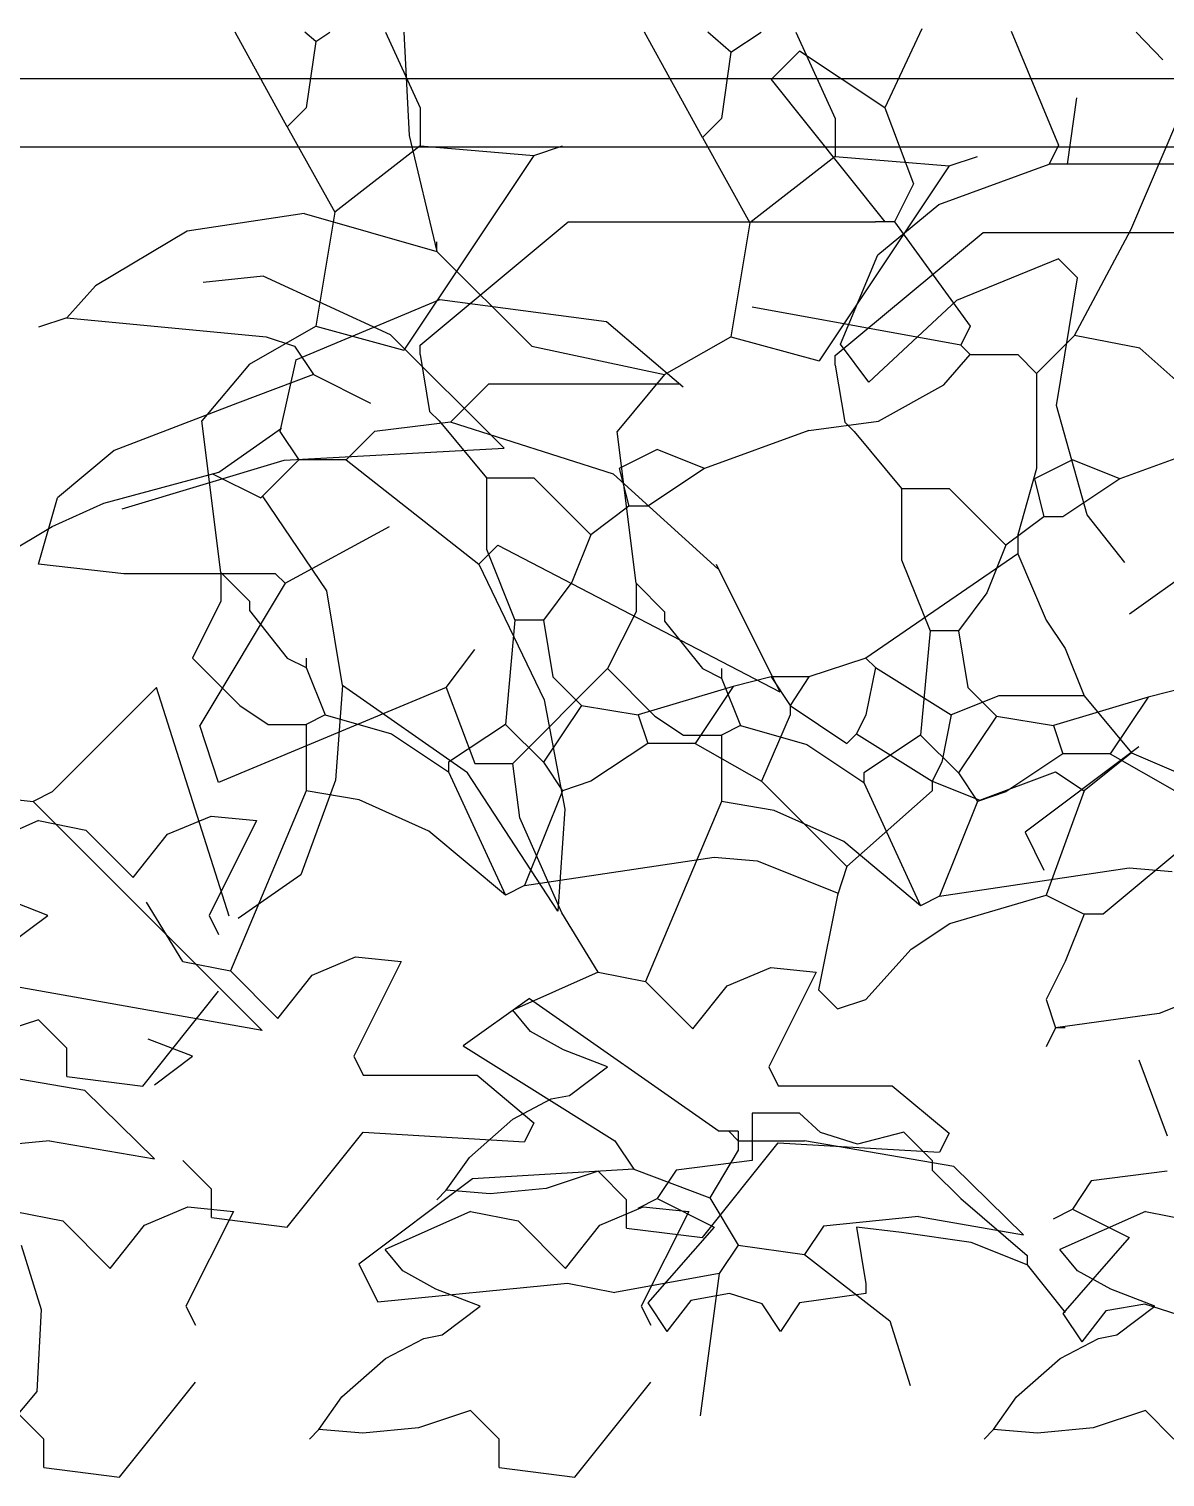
# Model space of a CAD drawing. Header units: millimetres. Extents: x 182 to 305, y 81 to 164.
# Drawn here: x 259.3417 to 259.5074, y 109.4236 to 109.6349 of the extents above; entities that cross this region are included whole.
import ezdxf

# ---------------------------------------------------------------- set-up
doc = ezdxf.new("R2010")
doc.units = ezdxf.units.MM
doc.layers.add('86', color=7, linetype='Continuous')
doc.layers.add('LF', color=7, linetype='Continuous')

msp = doc.modelspace()

# ---------------------------------------------------------------- linework, layer by layer
at = {"layer": '86', "color": 252}
for p, q in [((259.471948, 109.634863), (259.466546, 109.623336)), ((259.471948, 109.634863), (259.466546, 109.623336)), ((259.379366, 109.620567), (259.371747, 109.634407)), ((259.379366, 109.620567), (259.371747, 109.634407)), ((259.383518, 109.633021), (259.381934, 109.634407)), ((259.383518, 109.633021), (259.381934, 109.634407)), ((259.383518, 109.633021), (259.382135, 109.623336)), ((259.383518, 109.633021), (259.382135, 109.623336)), ((259.383518, 109.633021), (259.385595, 109.634407)), ((259.383518, 109.633021), (259.385595, 109.634407)), ((259.393708, 109.634407), (259.398741, 109.623336)), ((259.393708, 109.634407), (259.398741, 109.623336)), ((259.396357, 109.634407), (259.397156, 109.619336)), ((259.396357, 109.634407), (259.397156, 109.619336)), ((259.439925, 109.61902), (259.431455, 109.634407)), ((259.439925, 109.61902), (259.431455, 109.634407)), ((259.444077, 109.631474), (259.440726, 109.634407)), ((259.444077, 109.631474), (259.440726, 109.634407)), ((259.444077, 109.631474), (259.448474, 109.634407)), ((259.444077, 109.631474), (259.448474, 109.634407)), ((259.453564, 109.634407), (259.4593, 109.621789)), ((259.453564, 109.634407), (259.4593, 109.621789)), ((259.484961, 109.634519), (259.491881, 109.617913)), ((259.484961, 109.634519), (259.491881, 109.617913)), ((259.503187, 109.634407), (259.507104, 109.630367)), ((259.503187, 109.634407), (259.507104, 109.630367)), ((259.444077, 109.631474), (259.442694, 109.621789)), ((259.444077, 109.631474), (259.442694, 109.621789)), ((259.454092, 109.631639), (259.449941, 109.627488)), ((259.454092, 109.631639), (259.449941, 109.627488)), ((259.466546, 109.623336), (259.454092, 109.631639)), ((259.466546, 109.623336), (259.454092, 109.631639)), ((259.449941, 109.627488), (259.466546, 109.60673)), ((259.449941, 109.627488), (259.466546, 109.60673)), ((259.494503, 109.624834), (259.493121, 109.615148)), ((259.494503, 109.624834), (259.493121, 109.615148)), ((259.382135, 109.623336), (259.379366, 109.620567)), ((259.382135, 109.623336), (259.379366, 109.620567)), ((259.398741, 109.623336), (259.398741, 109.617802)), ((259.398741, 109.623336), (259.398741, 109.617802)), ((259.466546, 109.623336), (259.470698, 109.612264)), ((259.466546, 109.623336), (259.470698, 109.612264)), ((259.379366, 109.620567), (259.386287, 109.608113)), ((259.379366, 109.620567), (259.386287, 109.608113)), ((259.442694, 109.621789), (259.439925, 109.61902)), ((259.442694, 109.621789), (259.439925, 109.61902)), ((259.4593, 109.621789), (259.4593, 109.616255)), ((259.4593, 109.621789), (259.4593, 109.616255)), ((259.50245, 109.605571), (259.509443, 109.621954)), ((259.50245, 109.605571), (259.509443, 109.621954)), ((259.398741, 109.617802), (259.386287, 109.608113)), ((259.398741, 109.617802), (259.386287, 109.608113)), ((259.397156, 109.619336), (259.40118, 109.602414)), ((259.397156, 109.619336), (259.40118, 109.602414)), ((259.398741, 109.617802), (259.415347, 109.616416)), ((259.398741, 109.617802), (259.415347, 109.616416)), ((259.415347, 109.616416), (259.419498, 109.617802)), ((259.415347, 109.616416), (259.419498, 109.617802)), ((259.439925, 109.61902), (259.446846, 109.606566)), ((259.439925, 109.61902), (259.446846, 109.606566)), ((259.491881, 109.617913), (259.490499, 109.615148)), ((259.491881, 109.617913), (259.490499, 109.615148)), ((259.415347, 109.616416), (259.396391, 109.587997)), ((259.415347, 109.616416), (259.396391, 109.587997)), ((259.4593, 109.616255), (259.446846, 109.606566)), ((259.4593, 109.616255), (259.446846, 109.606566)), ((259.4593, 109.616255), (259.475906, 109.614869)), ((259.4593, 109.616255), (259.475906, 109.614869)), ((259.475906, 109.614869), (259.480057, 109.616255)), ((259.475906, 109.614869), (259.480057, 109.616255)), ((259.475906, 109.614869), (259.45695, 109.58645)), ((259.475906, 109.614869), (259.45695, 109.58645)), ((259.474434, 109.609232), (259.490499, 109.615148)), ((259.474434, 109.609232), (259.490499, 109.615148)), ((259.512638, 109.615148), (259.490499, 109.615148)), ((259.512638, 109.615148), (259.490499, 109.615148)), ((259.470698, 109.612264), (259.467929, 109.60673)), ((259.470698, 109.612264), (259.467929, 109.60673)), ((259.381806, 109.607952), (259.364748, 109.605356)), ((259.381806, 109.607952), (259.364748, 109.605356)), ((259.381806, 109.607952), (259.40118, 109.602414)), ((259.381806, 109.607952), (259.40118, 109.602414)), ((259.386287, 109.608113), (259.383518, 109.591507)), ((259.386287, 109.608113), (259.383518, 109.591507)), ((259.465538, 109.601909), (259.474434, 109.609232)), ((259.465538, 109.601909), (259.474434, 109.609232)), ((259.364748, 109.605356), (259.351404, 109.597367)), ((259.364748, 109.605356), (259.351404, 109.597367)), ((259.398741, 109.588742), (259.420329, 109.60673)), ((259.398741, 109.588742), (259.420329, 109.60673)), ((259.420329, 109.60673), (259.465164, 109.60673)), ((259.420329, 109.60673), (259.465164, 109.60673)), ((259.446846, 109.606566), (259.444077, 109.58996)), ((259.446846, 109.606566), (259.444077, 109.58996)), ((259.4593, 109.587195), (259.480888, 109.605183)), ((259.4593, 109.587195), (259.480888, 109.605183)), ((259.466546, 109.60673), (259.465164, 109.60673)), ((259.466546, 109.60673), (259.465164, 109.60673)), ((259.467929, 109.60673), (259.466546, 109.60673)), ((259.467929, 109.60673), (259.466546, 109.60673)), ((259.467929, 109.60673), (259.479, 109.591507)), ((259.467929, 109.60673), (259.479, 109.591507)), ((259.480888, 109.605183), (259.525723, 109.605183)), ((259.480888, 109.605183), (259.525723, 109.605183)), ((259.494224, 109.590125), (259.50245, 109.605571)), ((259.494224, 109.590125), (259.50245, 109.605571)), ((259.40118, 109.602414), (259.40118, 109.603801)), ((259.40118, 109.602414), (259.40118, 109.603801)), ((259.40118, 109.602414), (259.415017, 109.588578)), ((259.40118, 109.602414), (259.415017, 109.588578)), ((259.460052, 109.588853), (259.465538, 109.601909)), ((259.460052, 109.588853), (259.465538, 109.601909)), ((259.491881, 109.601309), (259.476976, 109.595252)), ((259.491881, 109.601309), (259.476976, 109.595252)), ((259.491881, 109.601307), (259.49465, 109.598543)), ((259.491881, 109.601307), (259.49465, 109.598543)), ((259.375832, 109.598768), (259.367105, 109.597883)), ((259.375832, 109.598768), (259.367105, 109.597883)), ((259.394411, 109.590216), (259.375832, 109.598768)), ((259.394411, 109.590216), (259.375832, 109.598768)), ((259.351404, 109.597367), (259.347212, 109.592729)), ((259.351404, 109.597367), (259.347212, 109.592729)), ((259.491591, 109.579941), (259.49465, 109.598543)), ((259.491591, 109.579941), (259.49465, 109.598543)), ((259.380596, 109.586576), (259.401609, 109.595381)), ((259.380596, 109.586576), (259.401609, 109.595381)), ((259.401609, 109.595381), (259.425944, 109.592194)), ((259.401609, 109.595381), (259.425944, 109.592194)), ((259.476976, 109.595252), (259.464204, 109.583319)), ((259.476976, 109.595252), (259.464204, 109.583319)), ((259.347212, 109.592729), (259.343061, 109.591347)), ((259.347212, 109.592729), (259.343061, 109.591347)), ((259.347212, 109.592729), (259.376272, 109.58996)), ((259.347212, 109.592729), (259.376272, 109.58996)), ((259.477618, 109.588742), (259.447172, 109.594276)), ((259.477618, 109.588742), (259.447172, 109.594276)), ((259.373833, 109.585973), (259.383518, 109.591507)), ((259.373833, 109.585973), (259.383518, 109.591507)), ((259.383518, 109.591507), (259.396391, 109.587997)), ((259.383518, 109.591507), (259.396391, 109.587997)), ((259.425944, 109.592194), (259.437098, 109.582634)), ((259.425944, 109.592194), (259.437098, 109.582634)), ((259.479, 109.591507), (259.477618, 109.588742)), ((259.479, 109.591507), (259.477618, 109.588742)), ((259.376272, 109.58996), (259.380423, 109.588578)), ((259.376272, 109.58996), (259.380423, 109.588578)), ((259.380423, 109.588578), (259.383188, 109.584426)), ((259.380423, 109.588578), (259.383188, 109.584426)), ((259.41102, 109.5737), (259.394411, 109.590216)), ((259.41102, 109.5737), (259.394411, 109.590216)), ((259.398741, 109.587356), (259.398741, 109.588742)), ((259.398741, 109.587356), (259.398741, 109.588742)), ((259.415017, 109.588578), (259.434392, 109.584426)), ((259.415017, 109.588578), (259.434392, 109.584426)), ((259.434392, 109.584426), (259.444077, 109.58996)), ((259.434392, 109.584426), (259.444077, 109.58996)), ((259.444077, 109.58996), (259.45695, 109.58645)), ((259.444077, 109.58996), (259.45695, 109.58645)), ((259.464204, 109.583319), (259.460052, 109.588853)), ((259.464204, 109.583319), (259.460052, 109.588853)), ((259.477618, 109.588742), (259.479, 109.587356)), ((259.477618, 109.588742), (259.479, 109.587356)), ((259.494224, 109.590125), (259.488686, 109.584591)), ((259.494224, 109.590125), (259.488686, 109.584591)), ((259.503721, 109.588263), (259.494224, 109.590125)), ((259.503721, 109.588263), (259.494224, 109.590125)), ((259.509443, 109.583204), (259.503721, 109.588263)), ((259.509443, 109.583204), (259.503721, 109.588263)), ((259.380596, 109.586576), (259.378272, 109.576123)), ((259.380596, 109.586576), (259.378272, 109.576123)), ((259.398741, 109.587356), (259.400124, 109.579053)), ((259.398741, 109.587356), (259.400124, 109.579053)), ((259.4593, 109.585809), (259.4593, 109.587195)), ((259.4593, 109.585809), (259.4593, 109.587195)), ((259.475125, 109.582937), (259.479, 109.587356)), ((259.475125, 109.582937), (259.479, 109.587356)), ((259.479, 109.587356), (259.485921, 109.587356)), ((259.479, 109.587356), (259.485921, 109.587356)), ((259.485921, 109.587356), (259.488686, 109.584591)), ((259.485921, 109.587356), (259.488686, 109.584591)), ((259.373833, 109.585973), (259.366912, 109.577671)), ((259.373833, 109.585973), (259.366912, 109.577671)), ((259.383188, 109.584426), (259.37212, 109.580275)), ((259.383188, 109.584426), (259.37212, 109.580275)), ((259.383188, 109.584426), (259.391491, 109.580275)), ((259.383188, 109.584426), (259.391491, 109.580275)), ((259.434392, 109.584426), (259.427471, 109.576123)), ((259.434392, 109.584426), (259.427471, 109.576123)), ((259.4593, 109.585809), (259.460683, 109.577506)), ((259.4593, 109.585809), (259.460683, 109.577506)), ((259.488686, 109.584591), (259.488686, 109.57075)), ((259.488686, 109.584591), (259.488686, 109.57075)), ((259.408715, 109.583044), (259.403181, 109.577506)), ((259.408715, 109.583044), (259.403181, 109.577506)), ((259.436659, 109.583044), (259.408715, 109.583044)), ((259.436659, 109.583044), (259.408715, 109.583044)), ((259.465594, 109.577611), (259.475125, 109.582937)), ((259.465594, 109.577611), (259.475125, 109.582937)), ((259.37212, 109.580275), (259.354128, 109.573355)), ((259.37212, 109.580275), (259.354128, 109.573355)), ((259.496033, 109.563945), (259.491591, 109.579941)), ((259.496033, 109.563945), (259.491591, 109.579941)), ((259.369681, 109.555531), (259.366912, 109.577671)), ((259.369681, 109.555531), (259.366912, 109.577671)), ((259.400124, 109.579053), (259.401506, 109.577671)), ((259.400124, 109.579053), (259.401506, 109.577671)), ((259.401506, 109.577671), (259.408426, 109.569368)), ((259.401506, 109.577671), (259.408426, 109.569368)), ((259.455474, 109.576288), (259.465594, 109.577611)), ((259.455474, 109.576288), (259.465594, 109.577611)), ((259.369384, 109.570204), (259.378534, 109.576595)), ((259.369384, 109.570204), (259.378534, 109.576595)), ((259.378272, 109.576123), (259.381041, 109.571972)), ((259.378272, 109.576123), (259.381041, 109.571972)), ((259.392109, 109.576123), (259.387957, 109.571972)), ((259.392109, 109.576123), (259.387957, 109.571972)), ((259.403181, 109.577506), (259.392109, 109.576123)), ((259.403181, 109.577506), (259.392109, 109.576123)), ((259.426958, 109.569886), (259.403181, 109.577506)), ((259.426958, 109.569886), (259.403181, 109.577506)), ((259.43024, 109.553984), (259.427471, 109.576123)), ((259.43024, 109.553984), (259.427471, 109.576123)), ((259.455474, 109.576288), (259.440255, 109.57075)), ((259.455474, 109.576288), (259.440255, 109.57075)), ((259.460683, 109.577506), (259.462065, 109.576123)), ((259.460683, 109.577506), (259.462065, 109.576123)), ((259.462065, 109.576123), (259.468985, 109.567821)), ((259.462065, 109.576123), (259.468985, 109.567821)), ((259.378928, 109.571931), (259.41102, 109.5737)), ((259.378928, 109.571931), (259.41102, 109.5737)), ((259.433335, 109.573519), (259.427801, 109.57075)), ((259.433335, 109.573519), (259.427801, 109.57075)), ((259.440255, 109.57075), (259.433335, 109.573519)), ((259.440255, 109.57075), (259.433335, 109.573519)), ((259.516033, 109.574741), (259.500814, 109.569203)), ((259.516033, 109.574741), (259.500814, 109.569203)), ((259.354128, 109.573355), (259.345825, 109.566438)), ((259.354128, 109.573355), (259.345825, 109.566438)), ((259.355282, 109.564853), (259.378928, 109.571931)), ((259.355282, 109.564853), (259.378928, 109.571931)), ((259.375503, 109.566438), (259.381041, 109.571972)), ((259.375503, 109.566438), (259.381041, 109.571972)), ((259.387957, 109.571972), (259.381041, 109.571972)), ((259.387957, 109.571972), (259.381041, 109.571972)), ((259.387957, 109.571972), (259.407332, 109.556749)), ((259.387957, 109.571972), (259.407332, 109.556749)), ((259.493894, 109.571972), (259.48836, 109.569203)), ((259.493894, 109.571972), (259.48836, 109.569203)), ((259.500814, 109.569203), (259.493894, 109.571972)), ((259.500814, 109.569203), (259.493894, 109.571972)), ((259.352608, 109.565678), (259.369384, 109.570204)), ((259.352608, 109.565678), (259.369384, 109.570204)), ((259.368466, 109.569957), (259.375503, 109.566438)), ((259.368466, 109.569957), (259.375503, 109.566438)), ((259.408426, 109.569368), (259.408403, 109.558972)), ((259.408426, 109.569368), (259.408403, 109.558972)), ((259.408426, 109.569368), (259.415347, 109.569368)), ((259.408426, 109.569368), (259.415347, 109.569368)), ((259.415347, 109.569368), (259.42365, 109.561065)), ((259.415347, 109.569368), (259.42365, 109.561065)), ((259.442168, 109.556077), (259.426958, 109.569886)), ((259.442168, 109.556077), (259.426958, 109.569886)), ((259.427801, 109.57075), (259.429183, 109.565216)), ((259.427801, 109.57075), (259.429183, 109.565216)), ((259.440255, 109.57075), (259.431952, 109.565216)), ((259.440255, 109.57075), (259.431952, 109.565216)), ((259.488686, 109.57075), (259.485921, 109.561065)), ((259.488686, 109.57075), (259.485921, 109.561065)), ((259.48836, 109.569203), (259.489742, 109.563669)), ((259.48836, 109.569203), (259.489742, 109.563669)), ((259.500814, 109.569203), (259.492511, 109.563669)), ((259.500814, 109.569203), (259.492511, 109.563669)), ((259.468985, 109.567821), (259.468962, 109.557425)), ((259.468985, 109.567821), (259.468962, 109.557425)), ((259.468985, 109.567821), (259.475906, 109.567821)), ((259.468985, 109.567821), (259.475906, 109.567821)), ((259.475906, 109.567821), (259.484209, 109.559518)), ((259.475906, 109.567821), (259.484209, 109.559518)), ((259.343061, 109.556749), (259.345825, 109.566438)), ((259.343061, 109.556749), (259.345825, 109.566438)), ((259.345061, 109.562287), (259.352608, 109.565678)), ((259.345061, 109.562287), (259.352608, 109.565678)), ((259.385143, 109.552896), (259.375738, 109.566743)), ((259.385143, 109.552896), (259.375738, 109.566743)), ((259.429183, 109.565216), (259.42365, 109.561065)), ((259.429183, 109.565216), (259.42365, 109.561065)), ((259.431952, 109.565216), (259.429183, 109.565216)), ((259.431952, 109.565216), (259.429183, 109.565216)), ((259.489742, 109.563669), (259.484209, 109.559518)), ((259.489742, 109.563669), (259.484209, 109.559518)), ((259.492511, 109.563669), (259.489742, 109.563669)), ((259.492511, 109.563669), (259.489742, 109.563669)), ((259.501566, 109.557029), (259.496033, 109.563945)), ((259.501566, 109.557029), (259.496033, 109.563945)), ((259.33814, 109.558135), (259.345061, 109.562287)), ((259.33814, 109.558135), (259.345061, 109.562287)), ((259.379037, 109.553984), (259.39426, 109.562287)), ((259.379037, 109.553984), (259.39426, 109.562287)), ((259.42365, 109.561065), (259.420881, 109.554144)), ((259.42365, 109.561065), (259.420881, 109.554144)), ((259.485921, 109.561065), (259.485921, 109.558296)), ((259.485921, 109.561065), (259.485921, 109.558296)), ((259.407332, 109.556749), (259.410101, 109.559518)), ((259.407332, 109.556749), (259.410101, 109.559518)), ((259.408403, 109.558972), (259.412578, 109.548611)), ((259.408403, 109.558972), (259.412578, 109.548611)), ((259.410101, 109.559518), (259.451245, 109.538124)), ((259.410101, 109.559518), (259.451245, 109.538124)), ((259.484209, 109.559518), (259.48144, 109.552597)), ((259.484209, 109.559518), (259.48144, 109.552597)), ((259.355515, 109.555366), (259.343061, 109.556749)), ((259.355515, 109.555366), (259.343061, 109.556749)), ((259.407332, 109.556749), (259.416818, 109.536956)), ((259.407332, 109.556749), (259.416818, 109.536956)), ((259.441926, 109.556749), (259.451245, 109.538124)), ((259.441926, 109.556749), (259.451245, 109.538124)), ((259.485921, 109.558296), (259.463777, 109.543077)), ((259.485921, 109.558296), (259.463777, 109.543077)), ((259.468962, 109.557425), (259.473137, 109.547064)), ((259.468962, 109.557425), (259.473137, 109.547064)), ((259.485921, 109.558296), (259.490072, 109.548611)), ((259.485921, 109.558296), (259.490072, 109.548611)), ((259.377654, 109.555366), (259.355515, 109.555366)), ((259.377654, 109.555366), (259.355515, 109.555366)), ((259.369681, 109.555531), (259.373833, 109.55138)), ((259.369681, 109.555531), (259.369681, 109.55138)), ((259.369681, 109.555531), (259.373833, 109.55138)), ((259.369681, 109.555531), (259.369681, 109.55138)), ((259.379037, 109.553984), (259.377654, 109.555366)), ((259.379037, 109.553984), (259.377654, 109.555366)), ((259.5119, 109.556399), (259.50221, 109.549483)), ((259.5119, 109.556399), (259.50221, 109.549483)), ((259.379037, 109.553984), (259.366582, 109.533227)), ((259.379037, 109.553984), (259.366582, 109.533227)), ((259.387413, 109.539081), (259.385143, 109.552896)), ((259.387413, 109.539081), (259.385143, 109.552896)), ((259.420881, 109.554144), (259.416729, 109.548611)), ((259.420881, 109.554144), (259.416729, 109.548611)), ((259.43024, 109.553984), (259.434392, 109.549833)), ((259.43024, 109.553984), (259.43024, 109.549833)), ((259.43024, 109.553984), (259.434392, 109.549833)), ((259.43024, 109.553984), (259.43024, 109.549833)), ((259.48144, 109.552597), (259.477288, 109.547064)), ((259.48144, 109.552597), (259.477288, 109.547064)), ((259.369681, 109.55138), (259.36553, 109.543077)), ((259.369681, 109.55138), (259.36553, 109.543077)), ((259.373833, 109.55138), (259.373833, 109.549993)), ((259.373833, 109.55138), (259.373833, 109.549993)), ((259.373833, 109.549993), (259.379366, 109.543077)), ((259.373833, 109.549993), (259.379366, 109.543077)), ((259.412578, 109.548611), (259.411195, 109.533387)), ((259.412578, 109.548611), (259.411195, 109.533387)), ((259.416729, 109.548611), (259.412578, 109.548611)), ((259.416729, 109.548611), (259.412578, 109.548611)), ((259.416729, 109.548611), (259.418112, 109.540308)), ((259.416729, 109.548611), (259.418112, 109.540308)), ((259.43024, 109.549833), (259.426089, 109.54153)), ((259.43024, 109.549833), (259.426089, 109.54153)), ((259.434392, 109.549833), (259.434392, 109.548446)), ((259.434392, 109.549833), (259.434392, 109.548446)), ((259.434392, 109.548446), (259.439925, 109.54153)), ((259.434392, 109.548446), (259.439925, 109.54153)), ((259.490072, 109.548611), (259.492837, 109.544459)), ((259.490072, 109.548611), (259.492837, 109.544459)), ((259.473137, 109.547064), (259.471754, 109.53184)), ((259.473137, 109.547064), (259.471754, 109.53184)), ((259.477288, 109.547064), (259.473137, 109.547064)), ((259.477288, 109.547064), (259.473137, 109.547064)), ((259.477288, 109.547064), (259.478671, 109.538761)), ((259.477288, 109.547064), (259.478671, 109.538761)), ((259.402563, 109.538761), (259.406714, 109.544295)), ((259.402563, 109.538761), (259.406714, 109.544295)), ((259.492837, 109.544459), (259.495606, 109.537539)), ((259.492837, 109.544459), (259.495606, 109.537539)), ((259.36553, 109.543077), (259.372446, 109.536156)), ((259.36553, 109.543077), (259.372446, 109.536156)), ((259.379366, 109.543077), (259.382135, 109.54169)), ((259.379366, 109.543077), (259.382135, 109.54169)), ((259.382135, 109.543077), (259.382135, 109.54169)), ((259.382135, 109.543077), (259.382135, 109.54169)), ((259.382135, 109.54169), (259.3849, 109.534774)), ((259.382135, 109.54169), (259.3849, 109.534774)), ((259.463777, 109.543077), (259.455474, 109.540308)), ((259.463777, 109.543077), (259.455474, 109.540308)), ((259.463777, 109.543077), (259.465164, 109.54169)), ((259.463777, 109.543077), (259.465164, 109.54169)), ((259.465164, 109.54169), (259.463777, 109.534774)), ((259.465164, 109.54169), (259.463777, 109.534774)), ((259.465164, 109.54169), (259.476231, 109.534774)), ((259.465164, 109.54169), (259.476231, 109.534774)), ((259.426089, 109.54153), (259.412248, 109.527689)), ((259.426089, 109.54153), (259.412248, 109.527689)), ((259.418112, 109.540308), (259.422263, 109.536156)), ((259.418112, 109.540308), (259.422263, 109.536156)), ((259.426089, 109.54153), (259.433005, 109.534609)), ((259.426089, 109.54153), (259.433005, 109.534609)), ((259.439925, 109.54153), (259.442694, 109.540143)), ((259.439925, 109.54153), (259.442694, 109.540143)), ((259.442694, 109.54153), (259.442694, 109.540143)), ((259.442694, 109.54153), (259.442694, 109.540143)), ((259.442694, 109.540143), (259.445459, 109.533227)), ((259.442694, 109.540143), (259.445459, 109.533227)), ((259.449941, 109.540308), (259.444407, 109.538925)), ((259.449941, 109.540308), (259.444407, 109.538925)), ((259.455474, 109.540308), (259.449941, 109.540308)), ((259.449941, 109.540308), (259.45271, 109.536156)), ((259.455474, 109.540308), (259.449941, 109.540308)), ((259.449941, 109.540308), (259.45271, 109.536156)), ((259.455474, 109.540308), (259.45271, 109.536156)), ((259.455474, 109.540308), (259.45271, 109.536156)), ((259.360284, 109.538761), (259.345061, 109.523537)), ((259.360284, 109.538761), (259.345061, 109.523537)), ((259.370899, 109.505398), (259.360284, 109.538761)), ((259.370899, 109.505398), (259.360284, 109.538761)), ((259.402563, 109.538761), (259.369351, 109.524924)), ((259.402563, 109.538761), (259.369351, 109.524924)), ((259.387413, 109.539081), (259.386399, 109.525271)), ((259.387413, 109.539081), (259.386399, 109.525271)), ((259.405665, 109.526334), (259.387413, 109.539081)), ((259.405665, 109.526334), (259.387413, 109.539081)), ((259.402563, 109.538761), (259.406714, 109.527689)), ((259.402563, 109.538761), (259.406714, 109.527689)), ((259.444407, 109.538925), (259.430566, 109.534774)), ((259.444407, 109.538925), (259.430566, 109.534774)), ((259.444407, 109.538925), (259.438869, 109.530622)), ((259.444407, 109.538925), (259.438869, 109.530622)), ((259.483152, 109.537539), (259.476231, 109.534774)), ((259.483152, 109.537539), (259.476231, 109.534774)), ((259.478671, 109.538761), (259.482822, 109.534609)), ((259.478671, 109.538761), (259.482822, 109.534609)), ((259.495606, 109.537539), (259.483152, 109.537539)), ((259.495606, 109.537539), (259.483152, 109.537539)), ((259.495606, 109.537539), (259.502527, 109.529236)), ((259.495606, 109.537539), (259.502527, 109.529236)), ((259.510499, 109.538761), (259.504966, 109.537378)), ((259.510499, 109.538761), (259.504966, 109.537378)), ((259.372446, 109.536156), (259.376597, 109.533387)), ((259.372446, 109.536156), (259.376597, 109.533387)), ((259.422263, 109.536156), (259.416729, 109.527854)), ((259.422263, 109.536156), (259.416729, 109.527854)), ((259.416818, 109.536956), (259.41986, 109.521022)), ((259.416818, 109.536956), (259.41986, 109.521022)), ((259.422263, 109.536156), (259.430566, 109.534774)), ((259.422263, 109.536156), (259.430566, 109.534774)), ((259.45271, 109.536156), (259.45271, 109.534774)), ((259.45271, 109.536156), (259.461012, 109.530622)), ((259.45271, 109.536156), (259.45271, 109.534774)), ((259.45271, 109.536156), (259.461012, 109.530622)), ((259.504966, 109.537378), (259.491125, 109.533227)), ((259.504966, 109.537378), (259.491125, 109.533227)), ((259.504966, 109.537378), (259.499428, 109.529075)), ((259.504966, 109.537378), (259.499428, 109.529075)), ((259.369351, 109.524924), (259.366582, 109.533227)), ((259.369351, 109.524924), (259.366582, 109.533227)), ((259.376597, 109.533387), (259.382135, 109.533387)), ((259.376597, 109.533387), (259.382135, 109.533387)), ((259.3849, 109.534774), (259.382135, 109.533387)), ((259.3849, 109.534774), (259.382135, 109.533387)), ((259.382135, 109.533387), (259.382135, 109.523702)), ((259.382135, 109.533387), (259.382135, 109.523702)), ((259.3849, 109.534774), (259.39459, 109.532005)), ((259.3849, 109.534774), (259.39459, 109.532005)), ((259.411195, 109.533387), (259.402893, 109.527854)), ((259.411195, 109.533387), (259.402893, 109.527854)), ((259.411195, 109.533387), (259.416729, 109.527854)), ((259.411195, 109.533387), (259.416729, 109.527854)), ((259.430566, 109.534774), (259.431952, 109.530622)), ((259.430566, 109.534774), (259.431952, 109.530622)), ((259.433005, 109.534609), (259.437156, 109.53184)), ((259.433005, 109.534609), (259.437156, 109.53184)), ((259.445459, 109.533227), (259.442694, 109.53184)), ((259.445459, 109.533227), (259.442694, 109.53184)), ((259.445459, 109.533227), (259.455149, 109.530458)), ((259.445459, 109.533227), (259.455149, 109.530458)), ((259.45271, 109.534774), (259.448558, 109.525085)), ((259.45271, 109.534774), (259.448558, 109.525085)), ((259.463777, 109.534774), (259.462395, 109.532005)), ((259.463777, 109.534774), (259.462395, 109.532005)), ((259.476231, 109.534774), (259.474849, 109.527854)), ((259.476231, 109.534774), (259.474849, 109.527854)), ((259.482822, 109.534609), (259.477288, 109.526306)), ((259.482822, 109.534609), (259.477288, 109.526306)), ((259.482822, 109.534609), (259.491125, 109.533227)), ((259.482822, 109.534609), (259.491125, 109.533227)), ((259.491125, 109.533227), (259.492511, 109.529075)), ((259.491125, 109.533227), (259.492511, 109.529075)), ((259.39459, 109.532005), (259.402893, 109.526471)), ((259.39459, 109.532005), (259.402893, 109.526471)), ((259.437156, 109.53184), (259.442694, 109.53184)), ((259.437156, 109.53184), (259.442694, 109.53184)), ((259.442694, 109.53184), (259.442694, 109.522155)), ((259.442694, 109.53184), (259.442694, 109.522155)), ((259.461012, 109.530622), (259.462395, 109.532005)), ((259.461012, 109.530622), (259.462395, 109.532005)), ((259.462395, 109.532005), (259.473467, 109.525085)), ((259.462395, 109.532005), (259.473467, 109.525085)), ((259.471754, 109.53184), (259.463452, 109.526306)), ((259.471754, 109.53184), (259.463452, 109.526306)), ((259.471754, 109.53184), (259.477288, 109.526306)), ((259.471754, 109.53184), (259.477288, 109.526306)), ((259.431952, 109.530622), (259.42365, 109.525085)), ((259.431952, 109.530622), (259.42365, 109.525085)), ((259.438869, 109.530622), (259.431952, 109.530622)), ((259.438869, 109.530622), (259.431952, 109.530622)), ((259.438869, 109.530622), (259.448558, 109.525085)), ((259.438869, 109.530622), (259.448558, 109.525085)), ((259.455149, 109.530458), (259.463452, 109.524924)), ((259.455149, 109.530458), (259.463452, 109.524924)), ((259.492511, 109.529075), (259.484209, 109.523537)), ((259.492511, 109.529075), (259.484209, 109.523537)), ((259.503597, 109.530108), (259.486991, 109.517654)), ((259.503597, 109.530108), (259.486991, 109.517654)), ((259.499428, 109.529075), (259.492511, 109.529075)), ((259.499428, 109.529075), (259.492511, 109.529075)), ((259.502527, 109.529236), (259.495606, 109.523702)), ((259.502527, 109.529236), (259.495606, 109.523702)), ((259.499428, 109.529075), (259.509117, 109.523537)), ((259.499428, 109.529075), (259.509117, 109.523537)), ((259.502527, 109.529236), (259.512212, 109.525085)), ((259.502527, 109.529236), (259.512212, 109.525085)), ((259.402893, 109.527854), (259.402893, 109.526471)), ((259.402893, 109.527854), (259.402893, 109.526471)), ((259.406714, 109.527689), (259.412248, 109.527689)), ((259.406714, 109.527689), (259.412248, 109.527689)), ((259.413297, 109.519745), (259.412248, 109.527689)), ((259.413297, 109.519745), (259.412248, 109.527689)), ((259.416729, 109.527854), (259.419498, 109.523702)), ((259.416729, 109.527854), (259.419498, 109.523702)), ((259.474849, 109.527854), (259.473467, 109.525085)), ((259.474849, 109.527854), (259.473467, 109.525085)), ((259.386399, 109.525271), (259.381329, 109.511462)), ((259.386399, 109.525271), (259.381329, 109.511462)), ((259.402893, 109.526471), (259.411195, 109.508479)), ((259.402893, 109.526471), (259.411195, 109.508479)), ((259.418846, 109.50615), (259.405665, 109.526334)), ((259.418846, 109.50615), (259.405665, 109.526334)), ((259.42365, 109.525085), (259.419498, 109.523702)), ((259.42365, 109.525085), (259.419498, 109.523702)), ((259.448558, 109.525085), (259.461012, 109.51263)), ((259.448558, 109.525085), (259.461012, 109.51263)), ((259.463452, 109.526306), (259.463452, 109.524924)), ((259.463452, 109.526306), (259.463452, 109.524924)), ((259.463452, 109.524924), (259.471754, 109.506932)), ((259.463452, 109.524924), (259.471754, 109.506932)), ((259.473467, 109.525085), (259.473467, 109.523702)), ((259.473467, 109.525085), (259.480383, 109.52232)), ((259.473467, 109.525085), (259.473467, 109.523702)), ((259.473467, 109.525085), (259.480383, 109.52232)), ((259.477288, 109.526306), (259.480057, 109.522155)), ((259.477288, 109.526306), (259.480057, 109.522155)), ((259.480383, 109.52232), (259.491455, 109.526471)), ((259.480383, 109.52232), (259.491455, 109.526471)), ((259.491455, 109.526471), (259.495606, 109.523702)), ((259.491455, 109.526471), (259.495606, 109.523702)), ((259.329838, 109.523537), (259.342292, 109.522155)), ((259.329838, 109.523537), (259.342292, 109.522155)), ((259.345061, 109.523537), (259.342292, 109.522155)), ((259.345061, 109.523537), (259.342292, 109.522155)), ((259.382135, 109.523702), (259.371064, 109.497411)), ((259.382135, 109.523702), (259.371064, 109.497411)), ((259.389848, 109.522358), (259.382135, 109.523702)), ((259.389848, 109.522358), (259.382135, 109.523702)), ((259.419498, 109.523702), (259.41396, 109.509865)), ((259.419498, 109.523702), (259.41396, 109.509865)), ((259.473467, 109.523702), (259.461012, 109.51263)), ((259.473467, 109.523702), (259.461012, 109.51263)), ((259.484209, 109.523537), (259.480057, 109.522155)), ((259.484209, 109.523537), (259.480057, 109.522155)), ((259.495606, 109.523702), (259.490072, 109.508479)), ((259.495606, 109.523702), (259.490072, 109.508479)), ((259.342292, 109.522155), (259.3757, 109.488747)), ((259.342292, 109.522155), (259.3757, 109.488747)), ((259.400015, 109.517831), (259.389848, 109.522358)), ((259.400015, 109.517831), (259.389848, 109.522358)), ((259.41986, 109.521022), (259.418846, 109.50615)), ((259.41986, 109.521022), (259.418846, 109.50615)), ((259.442694, 109.522155), (259.431623, 109.495864)), ((259.442694, 109.522155), (259.431623, 109.495864)), ((259.450407, 109.52081), (259.442694, 109.522155)), ((259.450407, 109.52081), (259.442694, 109.522155)), ((259.460574, 109.516284), (259.450407, 109.52081)), ((259.460574, 109.516284), (259.450407, 109.52081)), ((259.480057, 109.522155), (259.474519, 109.508318)), ((259.480057, 109.522155), (259.474519, 109.508318)), ((259.343056, 109.519356), (259.330602, 109.513823)), ((259.343056, 109.519356), (259.330602, 109.513823)), ((259.343056, 109.519356), (259.349977, 109.517974)), ((259.343056, 109.519356), (259.349977, 109.517974)), ((259.361898, 109.517357), (259.368253, 109.52002)), ((259.361898, 109.517357), (259.368253, 109.52002)), ((259.374885, 109.519356), (259.367965, 109.50552)), ((259.374885, 109.519356), (259.367965, 109.50552)), ((259.368253, 109.52002), (259.374885, 109.519356)), ((259.368253, 109.52002), (259.374885, 109.519356)), ((259.419397, 109.505899), (259.413297, 109.519745)), ((259.419397, 109.505899), (259.413297, 109.519745)), ((259.514981, 109.519551), (259.498375, 109.505714)), ((259.514981, 109.519551), (259.498375, 109.505714)), ((259.349977, 109.517974), (259.356897, 109.511054)), ((259.349977, 109.517974), (259.356897, 109.511054)), ((259.356897, 109.511054), (259.361898, 109.517357)), ((259.356897, 109.511054), (259.361898, 109.517357)), ((259.411195, 109.508479), (259.400015, 109.517831)), ((259.411195, 109.508479), (259.400015, 109.517831)), ((259.486991, 109.517654), (259.489756, 109.51212)), ((259.486991, 109.517654), (259.489756, 109.51212)), ((259.471754, 109.506932), (259.460574, 109.516284)), ((259.471754, 109.506932), (259.460574, 109.516284)), ((259.41396, 109.509865), (259.441638, 109.514017)), ((259.41396, 109.509865), (259.441638, 109.514017)), ((259.441638, 109.514017), (259.447913, 109.513488)), ((259.441638, 109.514017), (259.447913, 109.513488)), ((259.447913, 109.513488), (259.459733, 109.508783)), ((259.447913, 109.513488), (259.459733, 109.508783)), ((259.461012, 109.51263), (259.459626, 109.508479)), ((259.461012, 109.51263), (259.459626, 109.508479)), ((259.474519, 109.508318), (259.502197, 109.51247)), ((259.474519, 109.508318), (259.502197, 109.51247)), ((259.502197, 109.51247), (259.508472, 109.511941)), ((259.502197, 109.51247), (259.508472, 109.511941)), ((259.381329, 109.511462), (259.372203, 109.505088)), ((259.381329, 109.511462), (259.372203, 109.505088)), ((259.344443, 109.50552), (259.338005, 109.508037)), ((259.344443, 109.50552), (259.338005, 109.508037)), ((259.41396, 109.509865), (259.411195, 109.508479)), ((259.41396, 109.509865), (259.411195, 109.508479)), ((259.459626, 109.508479), (259.456861, 109.494642)), ((259.459626, 109.508479), (259.456861, 109.494642)), ((259.474519, 109.508318), (259.471754, 109.506932)), ((259.474519, 109.508318), (259.471754, 109.506932)), ((259.476044, 109.504325), (259.490072, 109.508479)), ((259.476044, 109.504325), (259.490072, 109.508479)), ((259.490072, 109.508479), (259.495606, 109.505714)), ((259.490072, 109.508479), (259.495606, 109.505714)), ((259.364143, 109.498794), (259.358838, 109.507446)), ((259.364143, 109.498794), (259.358838, 109.507446)), ((259.424702, 109.497247), (259.419397, 109.505899)), ((259.424702, 109.497247), (259.419397, 109.505899)), ((259.338905, 109.501368), (259.344443, 109.50552)), ((259.338905, 109.501368), (259.344443, 109.50552)), ((259.367965, 109.50552), (259.369351, 109.502751)), ((259.367965, 109.50552), (259.369351, 109.502751)), ((259.470371, 109.50061), (259.476044, 109.504325)), ((259.470371, 109.50061), (259.476044, 109.504325)), ((259.495606, 109.505714), (259.492837, 109.498794)), ((259.495606, 109.505714), (259.492837, 109.498794)), ((259.498375, 109.505714), (259.495606, 109.505714)), ((259.498375, 109.505714), (259.495606, 109.505714)), ((259.382985, 109.496794), (259.38934, 109.499457)), ((259.382985, 109.496794), (259.38934, 109.499457)), ((259.38934, 109.499457), (259.395972, 109.498794)), ((259.38934, 109.499457), (259.395972, 109.498794)), ((259.463777, 109.49326), (259.470371, 109.50061)), ((259.463777, 109.49326), (259.470371, 109.50061)), ((259.364143, 109.498794), (259.371064, 109.497411)), ((259.364143, 109.498794), (259.371064, 109.497411)), ((259.371064, 109.497411), (259.377984, 109.490491)), ((259.371064, 109.497411), (259.377984, 109.490491)), ((259.395972, 109.498794), (259.389052, 109.484957)), ((259.395972, 109.498794), (259.389052, 109.484957)), ((259.443544, 109.495247), (259.449899, 109.49791)), ((259.443544, 109.495247), (259.449899, 109.49791)), ((259.449899, 109.49791), (259.456531, 109.497247)), ((259.449899, 109.49791), (259.456531, 109.497247)), ((259.492837, 109.498794), (259.490072, 109.49326)), ((259.492837, 109.498794), (259.490072, 109.49326)), ((259.3757, 109.488747), (259.335376, 109.495864)), ((259.3757, 109.488747), (259.335376, 109.495864)), ((259.377984, 109.490491), (259.382985, 109.496794)), ((259.377984, 109.490491), (259.382985, 109.496794)), ((259.424702, 109.497247), (259.412248, 109.491713)), ((259.424702, 109.497247), (259.412248, 109.491713)), ((259.424702, 109.497247), (259.431623, 109.495864)), ((259.424702, 109.497247), (259.431623, 109.495864)), ((259.431623, 109.495864), (259.438543, 109.488944)), ((259.431623, 109.495864), (259.438543, 109.488944)), ((259.438543, 109.488944), (259.443544, 109.495247)), ((259.438543, 109.488944), (259.443544, 109.495247)), ((259.456531, 109.497247), (259.449611, 109.48341)), ((259.456531, 109.497247), (259.449611, 109.48341)), ((259.520959, 109.496896), (259.506539, 109.4912)), ((259.520959, 109.496896), (259.506539, 109.4912)), ((259.35828, 109.480611), (259.369351, 109.494448)), ((259.35828, 109.480611), (259.369351, 109.494448)), ((259.414707, 109.493392), (259.405017, 109.486475)), ((259.414707, 109.493392), (259.405017, 109.486475)), ((259.414707, 109.493392), (259.44238, 109.474021)), ((259.414707, 109.493392), (259.44238, 109.474021)), ((259.456861, 109.494642), (259.459626, 109.491873)), ((259.456861, 109.494642), (259.459626, 109.491873)), ((259.459626, 109.491873), (259.463777, 109.49326)), ((259.459626, 109.491873), (259.463777, 109.49326)), ((259.490072, 109.49326), (259.491455, 109.489108)), ((259.490072, 109.49326), (259.491455, 109.489108)), ((259.414822, 109.48859), (259.412248, 109.491713)), ((259.414822, 109.48859), (259.412248, 109.491713)), ((259.506539, 109.4912), (259.491455, 109.489108)), ((259.506539, 109.4912), (259.491455, 109.489108)), ((259.343056, 109.490297), (259.335464, 109.487799)), ((259.343056, 109.490297), (259.335464, 109.487799)), ((259.347208, 109.486145), (259.343056, 109.490297)), ((259.347208, 109.486145), (259.343056, 109.490297)), ((259.491455, 109.489108), (259.490072, 109.486339)), ((259.491455, 109.489108), (259.490072, 109.486339)), ((259.492837, 109.489108), (259.491455, 109.489108)), ((259.492837, 109.489108), (259.491455, 109.489108)), ((259.36553, 109.484957), (259.359092, 109.487474)), ((259.36553, 109.484957), (259.359092, 109.487474)), ((259.419651, 109.485927), (259.414822, 109.48859)), ((259.419651, 109.485927), (259.414822, 109.48859)), ((259.347208, 109.481994), (259.347208, 109.486145)), ((259.347208, 109.481994), (259.347208, 109.486145)), ((259.359992, 109.480806), (259.36553, 109.484957)), ((259.359992, 109.480806), (259.36553, 109.484957)), ((259.389052, 109.484957), (259.390438, 109.482188)), ((259.389052, 109.484957), (259.390438, 109.482188)), ((259.405017, 109.486475), (259.427161, 109.472634)), ((259.405017, 109.486475), (259.427161, 109.472634)), ((259.426089, 109.48341), (259.419651, 109.485927)), ((259.426089, 109.48341), (259.419651, 109.485927)), ((259.349824, 109.479962), (259.328062, 109.483706)), ((259.349824, 109.479962), (259.328062, 109.483706)), ((259.420551, 109.479259), (259.426089, 109.48341)), ((259.420551, 109.479259), (259.426089, 109.48341)), ((259.449611, 109.48341), (259.450997, 109.480641)), ((259.449611, 109.48341), (259.450997, 109.480641)), ((259.503597, 109.484443), (259.507748, 109.473371)), ((259.503597, 109.484443), (259.507748, 109.473371)), ((259.347208, 109.481994), (259.35828, 109.480611)), ((259.347208, 109.481994), (259.35828, 109.480611)), ((259.390438, 109.482188), (259.407044, 109.482188)), ((259.390438, 109.482188), (259.407044, 109.482188)), ((259.407044, 109.482188), (259.415347, 109.475268)), ((259.407044, 109.482188), (259.415347, 109.475268)), ((259.450997, 109.480641), (259.467603, 109.480641)), ((259.450997, 109.480641), (259.467603, 109.480641)), ((259.467603, 109.480641), (259.475906, 109.473721)), ((259.467603, 109.480641), (259.475906, 109.473721)), ((259.359991, 109.469977), (259.349824, 109.479962)), ((259.359991, 109.469977), (259.349824, 109.479962)), ((259.41228, 109.475808), (259.417872, 109.478738)), ((259.41228, 109.475808), (259.417872, 109.478738)), ((259.417872, 109.478738), (259.420551, 109.479259)), ((259.417872, 109.478738), (259.420551, 109.479259)), ((259.454092, 109.476654), (259.447172, 109.476654)), ((259.447172, 109.476654), (259.447172, 109.469734)), ((259.454092, 109.476654), (259.447172, 109.476654)), ((259.447172, 109.476654), (259.447172, 109.469734)), ((259.457133, 109.473864), (259.454092, 109.476654)), ((259.457133, 109.473864), (259.454092, 109.476654)), ((259.405925, 109.470216), (259.41228, 109.475808)), ((259.405925, 109.470216), (259.41228, 109.475808)), ((259.415347, 109.475268), (259.41396, 109.472503)), ((259.415347, 109.475268), (259.41396, 109.472503)), ((259.344668, 109.472639), (259.330831, 109.471252)), ((259.344668, 109.472639), (259.330831, 109.471252)), ((259.344668, 109.472639), (259.359991, 109.469977)), ((259.344668, 109.472639), (259.359991, 109.469977)), ((259.379366, 109.460049), (259.390438, 109.473885)), ((259.379366, 109.460049), (259.390438, 109.473885)), ((259.390438, 109.473885), (259.41396, 109.472503)), ((259.390438, 109.473885), (259.41396, 109.472503)), ((259.427161, 109.472634), (259.429926, 109.468483)), ((259.427161, 109.472634), (259.429926, 109.468483)), ((259.439925, 109.458502), (259.450997, 109.472338)), ((259.439925, 109.458502), (259.450997, 109.472338)), ((259.443767, 109.474021), (259.44238, 109.474021)), ((259.443767, 109.474021), (259.44238, 109.474021)), ((259.445149, 109.474021), (259.443767, 109.474021)), ((259.443767, 109.474021), (259.445149, 109.472634)), ((259.445149, 109.474021), (259.443767, 109.474021)), ((259.443767, 109.474021), (259.445149, 109.472634)), ((259.445149, 109.474021), (259.445149, 109.472634)), ((259.445149, 109.474021), (259.445149, 109.472634)), ((259.445149, 109.472634), (259.454834, 109.472634)), ((259.445149, 109.472634), (259.445149, 109.471252)), ((259.445149, 109.472634), (259.454834, 109.472634)), ((259.445149, 109.472634), (259.445149, 109.471252)), ((259.450997, 109.472338), (259.474519, 109.470956)), ((259.450997, 109.472338), (259.474519, 109.470956)), ((259.476595, 109.46889), (259.454834, 109.472634)), ((259.476595, 109.46889), (259.454834, 109.472634)), ((259.46257, 109.472131), (259.457133, 109.473864)), ((259.46257, 109.472131), (259.457133, 109.473864)), ((259.469315, 109.473885), (259.46257, 109.472131)), ((259.469315, 109.473885), (259.46257, 109.472131)), ((259.47208, 109.471116), (259.469315, 109.473885)), ((259.47208, 109.471116), (259.469315, 109.473885)), ((259.475906, 109.473721), (259.474519, 109.470956)), ((259.475906, 109.473721), (259.474519, 109.470956)), ((259.402562, 109.465418), (259.405925, 109.470216)), ((259.402562, 109.465418), (259.405925, 109.470216)), ((259.445149, 109.471252), (259.440998, 109.464332)), ((259.445149, 109.471252), (259.440998, 109.464332)), ((259.47208, 109.471116), (259.473467, 109.469734)), ((259.47208, 109.471116), (259.473467, 109.469734)), ((259.368295, 109.465582), (259.364143, 109.469734)), ((259.368295, 109.465582), (259.364143, 109.469734)), ((259.429926, 109.468483), (259.406404, 109.467101)), ((259.429926, 109.468483), (259.406404, 109.467101)), ((259.424702, 109.468187), (259.417109, 109.46569)), ((259.424702, 109.468187), (259.417109, 109.46569)), ((259.428854, 109.464035), (259.424702, 109.468187)), ((259.428854, 109.464035), (259.424702, 109.468187)), ((259.429926, 109.468483), (259.440998, 109.464332)), ((259.429926, 109.468483), (259.440998, 109.464332)), ((259.436104, 109.468351), (259.433335, 109.4642)), ((259.436104, 109.468351), (259.433335, 109.4642)), ((259.447172, 109.469734), (259.436104, 109.468351)), ((259.447172, 109.469734), (259.436104, 109.468351)), ((259.473467, 109.469734), (259.473467, 109.468351)), ((259.473467, 109.469734), (259.473467, 109.468351)), ((259.473467, 109.468351), (259.477618, 109.4642)), ((259.473467, 109.468351), (259.477618, 109.4642)), ((259.486763, 109.458905), (259.476595, 109.46889)), ((259.486763, 109.458905), (259.476595, 109.46889)), ((259.50773, 109.468187), (259.496663, 109.466804)), ((259.50773, 109.468187), (259.496663, 109.466804)), ((259.406404, 109.467101), (259.389798, 109.454646)), ((259.406404, 109.467101), (259.389798, 109.454646)), ((259.417109, 109.46569), (259.408975, 109.464891)), ((259.417109, 109.46569), (259.408975, 109.464891)), ((259.496663, 109.466804), (259.493894, 109.462653)), ((259.496663, 109.466804), (259.493894, 109.462653)), ((259.368295, 109.461431), (259.368295, 109.465582)), ((259.368295, 109.461431), (259.368295, 109.465582)), ((259.402563, 109.465418), (259.40118, 109.464035)), ((259.402563, 109.465418), (259.40118, 109.464035)), ((259.408975, 109.464891), (259.402562, 109.465418)), ((259.408975, 109.464891), (259.402562, 109.465418)), ((259.428854, 109.459884), (259.428854, 109.464035)), ((259.428854, 109.459884), (259.428854, 109.464035)), ((259.430566, 109.462813), (259.433335, 109.4642)), ((259.430566, 109.462813), (259.433335, 109.4642)), ((259.433335, 109.4642), (259.441638, 109.460049)), ((259.433335, 109.4642), (259.441638, 109.460049)), ((259.440998, 109.464332), (259.445149, 109.457415)), ((259.440998, 109.464332), (259.445149, 109.457415)), ((259.477618, 109.4642), (259.487303, 109.455897)), ((259.477618, 109.4642), (259.487303, 109.455897)), ((259.339678, 109.462313), (259.346598, 109.460931)), ((259.339678, 109.462313), (259.346598, 109.460931)), ((259.35852, 109.460314), (259.364874, 109.462977)), ((259.35852, 109.460314), (259.364874, 109.462977)), ((259.371507, 109.462313), (259.364587, 109.448477)), ((259.371507, 109.462313), (259.364587, 109.448477)), ((259.364874, 109.462977), (259.371507, 109.462313)), ((259.364874, 109.462977), (259.371507, 109.462313)), ((259.368295, 109.461431), (259.379366, 109.460049)), ((259.368295, 109.461431), (259.379366, 109.460049)), ((259.406103, 109.462313), (259.393649, 109.456779)), ((259.406103, 109.462313), (259.393649, 109.456779)), ((259.406103, 109.462313), (259.413024, 109.460931)), ((259.406103, 109.462313), (259.413024, 109.460931)), ((259.424945, 109.460314), (259.4313, 109.462977)), ((259.424945, 109.460314), (259.4313, 109.462977)), ((259.437932, 109.462313), (259.431012, 109.448477)), ((259.437932, 109.462313), (259.431012, 109.448477)), ((259.4313, 109.462977), (259.437932, 109.462313)), ((259.4313, 109.462977), (259.437932, 109.462313)), ((259.47144, 109.461567), (259.457603, 109.46018)), ((259.47144, 109.461567), (259.457603, 109.46018)), ((259.47144, 109.461567), (259.486763, 109.458905)), ((259.47144, 109.461567), (259.486763, 109.458905)), ((259.491125, 109.461266), (259.493894, 109.462653)), ((259.491125, 109.461266), (259.493894, 109.462653)), ((259.504544, 109.462313), (259.49209, 109.456779)), ((259.504544, 109.462313), (259.49209, 109.456779)), ((259.493894, 109.462653), (259.502197, 109.458502)), ((259.493894, 109.462653), (259.502197, 109.458502)), ((259.504544, 109.462313), (259.511464, 109.460931)), ((259.504544, 109.462313), (259.511464, 109.460931)), ((259.346598, 109.460931), (259.353519, 109.45401)), ((259.346598, 109.460931), (259.353519, 109.45401)), ((259.353519, 109.45401), (259.35852, 109.460314)), ((259.353519, 109.45401), (259.35852, 109.460314)), ((259.413024, 109.460931), (259.419944, 109.45401)), ((259.413024, 109.460931), (259.419944, 109.45401)), ((259.419944, 109.45401), (259.424945, 109.460314)), ((259.419944, 109.45401), (259.424945, 109.460314)), ((259.428854, 109.459884), (259.439925, 109.458502)), ((259.428854, 109.459884), (259.439925, 109.458502)), ((259.441638, 109.460049), (259.431952, 109.448977)), ((259.441638, 109.460049), (259.431952, 109.448977)), ((259.457603, 109.46018), (259.454834, 109.456029)), ((259.457603, 109.46018), (259.454834, 109.456029)), ((259.462395, 109.460049), (259.463777, 109.451746)), ((259.468952, 109.459253), (259.462395, 109.460049)), ((259.462395, 109.460049), (259.463777, 109.451746)), ((259.468952, 109.459253), (259.462395, 109.460049)), ((259.340517, 109.457415), (259.343469, 109.448008)), ((259.340517, 109.457415), (259.343469, 109.448008)), ((259.445149, 109.457415), (259.44238, 109.453264)), ((259.445149, 109.457415), (259.44238, 109.453264)), ((259.445149, 109.457415), (259.454834, 109.456029)), ((259.445149, 109.457415), (259.454834, 109.456029)), ((259.479117, 109.457767), (259.468952, 109.459253)), ((259.479117, 109.457767), (259.468952, 109.459253)), ((259.487303, 109.454511), (259.479117, 109.457767)), ((259.487303, 109.454511), (259.479117, 109.457767)), ((259.502197, 109.458502), (259.492511, 109.44743)), ((259.502197, 109.458502), (259.492511, 109.44743)), ((259.396223, 109.453657), (259.393649, 109.456779)), ((259.396223, 109.453657), (259.393649, 109.456779)), ((259.454834, 109.456029), (259.467288, 109.446344)), ((259.454834, 109.456029), (259.467288, 109.446344)), ((259.487303, 109.455897), (259.487303, 109.454511)), ((259.487303, 109.455897), (259.487303, 109.454511)), ((259.494663, 109.453657), (259.49209, 109.456779)), ((259.494663, 109.453657), (259.49209, 109.456779)), ((259.389798, 109.454646), (259.392563, 109.449113)), ((259.389798, 109.454646), (259.392563, 109.449113)), ((259.401052, 109.450994), (259.396223, 109.453657)), ((259.401052, 109.450994), (259.396223, 109.453657)), ((259.44238, 109.453264), (259.427161, 109.450495)), ((259.44238, 109.453264), (259.427161, 109.450495)), ((259.44238, 109.453264), (259.439615, 109.432507)), ((259.44238, 109.453264), (259.439615, 109.432507)), ((259.487303, 109.454511), (259.492837, 109.447594)), ((259.487303, 109.454511), (259.492837, 109.447594)), ((259.499493, 109.450994), (259.494663, 109.453657)), ((259.499493, 109.450994), (259.494663, 109.453657)), ((259.392563, 109.449113), (259.42024, 109.451877)), ((259.392563, 109.449113), (259.42024, 109.451877)), ((259.40749, 109.448477), (259.401052, 109.450994)), ((259.40749, 109.448477), (259.401052, 109.450994)), ((259.42024, 109.451877), (259.427161, 109.450495)), ((259.42024, 109.451877), (259.427161, 109.450495)), ((259.463777, 109.451746), (259.463777, 109.450359)), ((259.463777, 109.451746), (259.463777, 109.450359)), ((259.505931, 109.448477), (259.499493, 109.450994)), ((259.505931, 109.448477), (259.499493, 109.450994)), ((259.431952, 109.448977), (259.434717, 109.444825)), ((259.431952, 109.448977), (259.434717, 109.444825)), ((259.438221, 109.449347), (259.434717, 109.444825)), ((259.438221, 109.449347), (259.434717, 109.444825)), ((259.443894, 109.450337), (259.438221, 109.449347)), ((259.443894, 109.450337), (259.438221, 109.449347)), ((259.448622, 109.448851), (259.443894, 109.450337)), ((259.448622, 109.448851), (259.443894, 109.450337)), ((259.451323, 109.444825), (259.448622, 109.448851)), ((259.451323, 109.444825), (259.448622, 109.448851)), ((259.454092, 109.448977), (259.451323, 109.444825)), ((259.454092, 109.448977), (259.451323, 109.444825)), ((259.463777, 109.450359), (259.454092, 109.448977)), ((259.463777, 109.450359), (259.454092, 109.448977)), ((259.504453, 109.44879), (259.49878, 109.4478)), ((259.504453, 109.44879), (259.49878, 109.4478)), ((259.509181, 109.447304), (259.504453, 109.44879)), ((259.509181, 109.447304), (259.504453, 109.44879)), ((259.343469, 109.448008), (259.342834, 109.436025)), ((259.343469, 109.448008), (259.342834, 109.436025)), ((259.364587, 109.448477), (259.365973, 109.445708)), ((259.364587, 109.448477), (259.365973, 109.445708)), ((259.401952, 109.444325), (259.40749, 109.448477)), ((259.401952, 109.444325), (259.40749, 109.448477)), ((259.431012, 109.448477), (259.432398, 109.445708)), ((259.431012, 109.448477), (259.432398, 109.445708)), ((259.492511, 109.44743), (259.495276, 109.443278)), ((259.492511, 109.44743), (259.495276, 109.443278)), ((259.49878, 109.4478), (259.495276, 109.443278)), ((259.49878, 109.4478), (259.495276, 109.443278)), ((259.500393, 109.444325), (259.505931, 109.448477)), ((259.500393, 109.444325), (259.505931, 109.448477)), ((259.467288, 109.446344), (259.470241, 109.436936)), ((259.467288, 109.446344), (259.470241, 109.436936)), ((259.393681, 109.440875), (259.399273, 109.443804)), ((259.393681, 109.440875), (259.399273, 109.443804)), ((259.399273, 109.443804), (259.401952, 109.444325)), ((259.399273, 109.443804), (259.401952, 109.444325)), ((259.492122, 109.440875), (259.497714, 109.443804)), ((259.492122, 109.440875), (259.497714, 109.443804)), ((259.497714, 109.443804), (259.500393, 109.444325)), ((259.497714, 109.443804), (259.500393, 109.444325)), ((259.387326, 109.435283), (259.393681, 109.440875)), ((259.387326, 109.435283), (259.393681, 109.440875)), ((259.485767, 109.435283), (259.492122, 109.440875)), ((259.485767, 109.435283), (259.492122, 109.440875)), ((259.342834, 109.436025), (259.336365, 109.428356)), ((259.342834, 109.436025), (259.336365, 109.428356)), ((259.354901, 109.423568), (259.365973, 109.437405)), ((259.354901, 109.423568), (259.365973, 109.437405)), ((259.421326, 109.423568), (259.432398, 109.437405)), ((259.421326, 109.423568), (259.432398, 109.437405)), ((259.383963, 109.430484), (259.387326, 109.435283)), ((259.383963, 109.430484), (259.387326, 109.435283)), ((259.482403, 109.430484), (259.485767, 109.435283)), ((259.482403, 109.430484), (259.485767, 109.435283)), ((259.34383, 109.429102), (259.339678, 109.433253)), ((259.34383, 109.429102), (259.339678, 109.433253)), ((259.406103, 109.433253), (259.39851, 109.430756)), ((259.406103, 109.433253), (259.39851, 109.430756)), ((259.410255, 109.429102), (259.406103, 109.433253)), ((259.410255, 109.429102), (259.406103, 109.433253)), ((259.504544, 109.433253), (259.496951, 109.430756)), ((259.504544, 109.433253), (259.496951, 109.430756)), ((259.508695, 109.429102), (259.504544, 109.433253)), ((259.508695, 109.429102), (259.504544, 109.433253)), ((259.383964, 109.430484), (259.382581, 109.429102)), ((259.383964, 109.430484), (259.382581, 109.429102)), ((259.390376, 109.429957), (259.383963, 109.430484)), ((259.390376, 109.429957), (259.383963, 109.430484)), ((259.39851, 109.430756), (259.390376, 109.429957)), ((259.39851, 109.430756), (259.390376, 109.429957)), ((259.482405, 109.430484), (259.481022, 109.429102)), ((259.482405, 109.430484), (259.481022, 109.429102)), ((259.488817, 109.429957), (259.482403, 109.430484)), ((259.488817, 109.429957), (259.482403, 109.430484)), ((259.496951, 109.430756), (259.488817, 109.429957)), ((259.496951, 109.430756), (259.488817, 109.429957)), ((259.34383, 109.42495), (259.34383, 109.429102)), ((259.34383, 109.42495), (259.34383, 109.429102)), ((259.410255, 109.42495), (259.410255, 109.429102)), ((259.410255, 109.42495), (259.410255, 109.429102)), ((259.34383, 109.42495), (259.354901, 109.423568)), ((259.34383, 109.42495), (259.354901, 109.423568)), ((259.410255, 109.42495), (259.421326, 109.423568)), ((259.410255, 109.42495), (259.421326, 109.423568))]:
    msp.add_line(p, q, dxfattribs=at)
msp.add_arc((259.380596, 109.586575), 0.000000173, 112.46561, 167.19723, dxfattribs=at)
msp.add_arc((259.380596, 109.586575), 0.000000173, 112.46561, 167.19723, dxfattribs=at)
at = {"layer": 'LF', "color": 252}
for p, q in [((260.94902, 109.627592), (255.036942, 109.627592)), ((260.950801, 109.617592), (255.036942, 109.617592))]:
    msp.add_line(p, q, dxfattribs=at)

doc.saveas('drawing.dxf')
